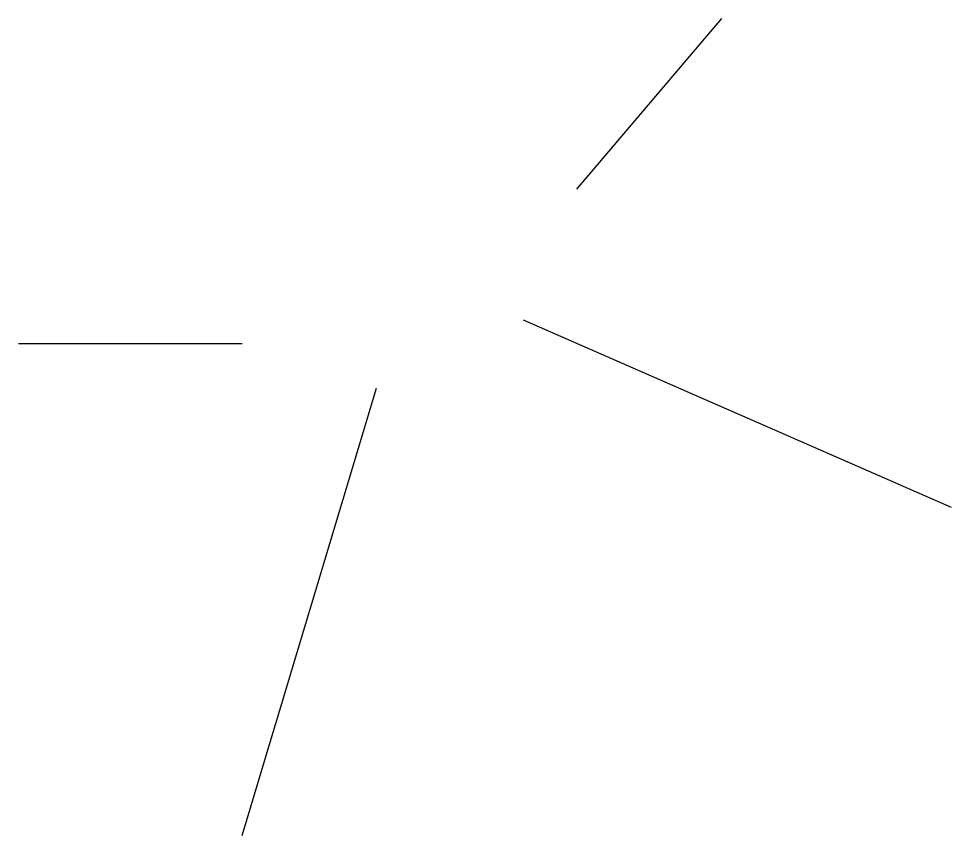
# Model space of a CAD drawing. Extents: x 0 to 2.09, y 0 to 1.83.
import ezdxf

# ---------------------------------------------------------------- set-up
doc = ezdxf.new("R2010")
doc.units = 0
doc.layers.get('0').update_dxf_attribs({"linetype": 'CONTINUOUS'})

msp = doc.modelspace()

# ---------------------------------------------------------------- linework, layer by layer
at = {"color": 0}
for p, q in [((1.571, 1.8264), (1.2471, 1.4454)), ((2.0852, 0.7329), (1.129, 1.1521)), ((0, 1.1), (0.5, 1.1)), ((0.5, 0), (0.8, 1))]:
    msp.add_line(p, q, dxfattribs=at)

doc.saveas('drawing.dxf')
